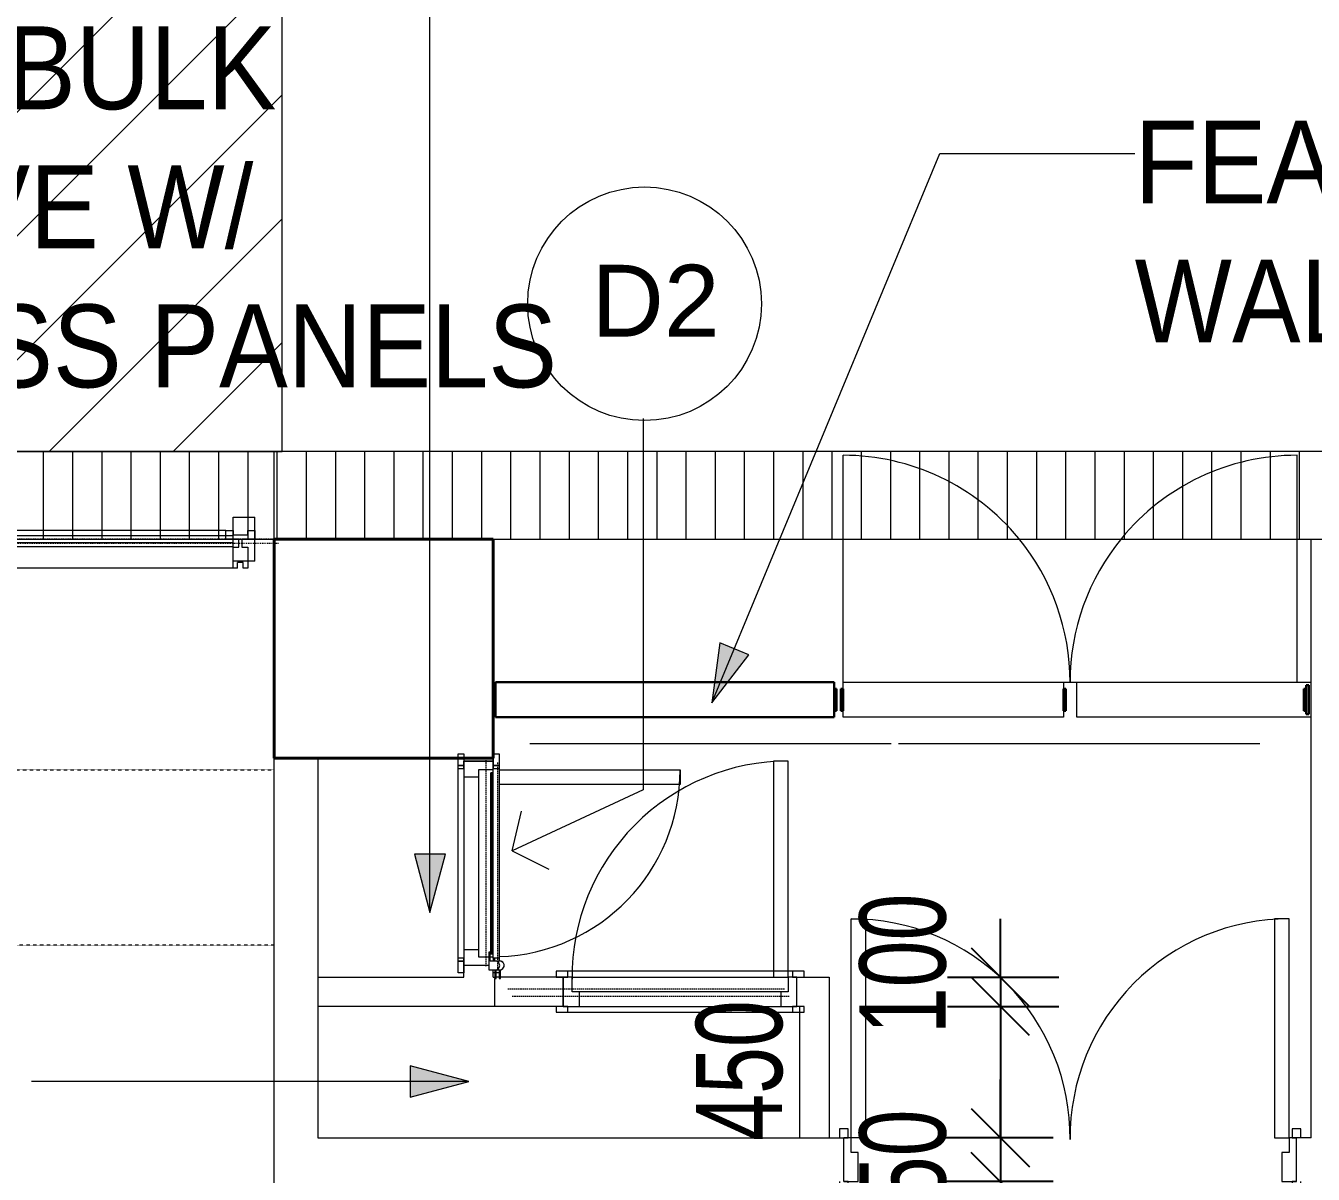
# Model space of a CAD drawing. Header units: millimetres. Extents: x 10569 to 232243, y -25347 to 80743.
# Drawn here: x 74439 to 78847, y 49982 to 53915 of the extents above; entities that cross this region are included whole.
import ezdxf

# ---------------------------------------------------------------- set-up
doc = ezdxf.new("R2010")
doc.units = ezdxf.units.MM
for name, pattern in [('Dash', [6, 3, -3]), ('Hidden', [7.14375, 4.7625, -2.38125]), ('Hidden 0_6', [1.2, 0.6, -0.6])]:
    doc.linetypes.add(name, pattern=pattern)
for name, color, linetype, lineweight in [('A-ANNO-DIMS', 211, 'Continuous', 5), ('A-ANNO-NOTE', 131, 'Continuous', 25), ('A-DETL', 90, 'Continuous', 9), ('A-DETL-GENF', 92, 'Continuous', 20), ('A-DETL-HDLN', 90, 'Hidden', 9), ('A-DETL-MBND', 5, 'Continuous', 9), ('A-DETL-THIN', 151, 'Continuous', 9), ('A-DOOR', 31, 'Continuous', 20), ('A-DOOR-FRAM', 31, 'Continuous', 30), ('A-FLOR', 192, 'Continuous', 9), ('A-GLAZ', 151, 'Continuous', 9), ('A-GLAZ-CURT', 52, 'Continuous', 20), ('A-GLAZ-CWMG', 51, 'Continuous', 20), ('A-WALL', 113, 'Continuous', 20), ('G-ANNO-TEXT', 231, 'Continuous', 5), ('S-COLS', 52, 'Continuous', 20)]:
    doc.layers.add(name, color=color, linetype=linetype, lineweight=lineweight)
doc.styles.add('Arial_2', font='arial.ttf', dxfattribs={"width": 0.7, "height": 295.05988})
doc.styles.add('Swis721 BT_4', font='swiss.ttf', dxfattribs={"height": 245.978428})
doc.styles.add('Swis721 BT_6', font='swiss.ttf', dxfattribs={"width": 0.89, "height": 283.821263})
doc.dimstyles.new('Linear_-_1_5mm_Arial', dxfattribs={"dimscale": 304.8, "dimtxt": 300, "dimasz": 0.656168, "dimexe": 0.656168, "dimexo": 0.0625, "dimgap": 0.328084, "dimtad": 1, "dimdec": 0, "dimzin": 0, "dimdsep": 46, "dimtxsty": 'Arial_2', "dimblk1": 'OBLIQUE', "dimblk2": 'OBLIQUE', "dimsah": 1, "dimcen": 0.09, "dimadec": 0, "dimazin": 0, "dimtfac": 1, "dimtdec": 4, "dimtix": 1, "dimtmove": 0, "dimatfit": 3, "dimfxl": 0.656168, "dimfxlon": 1, "dimtvp": 1, "dimtolj": 1, "dimtzin": 0, "dimarcsym": 2})
doc.dimstyles.new('Linear_-_1_5mm_Arial_1', dxfattribs={"dimscale": 304.8, "dimtxt": 300, "dimasz": 0.656168, "dimexe": 0.656168, "dimexo": 0.0625, "dimgap": 0.328084, "dimtad": 1, "dimdec": 0, "dimzin": 0, "dimdsep": 46, "dimtxsty": 'Arial_2', "dimblk1": 'OBLIQUE', "dimblk2": 'OBLIQUE', "dimsah": 1, "dimcen": 0.09, "dimadec": 0, "dimazin": 0, "dimtfac": 1, "dimtdec": 4, "dimtix": 1, "dimtmove": 2, "dimatfit": 3, "dimfxl": 0.656168, "dimfxlon": 1, "dimtvp": 1, "dimtolj": 1, "dimtzin": 0, "dimarcsym": 2})

# ---------------------------------------------------------------- blocks, each defined once
blk = doc.blocks.new('Rectangular Mullion - DLN_8 x 75mm _WD_-3302490-TENDER DRAFT G_F')
at = {"layer": 'A-GLAZ-CWMG', "lineweight": 30}
for p, q in [((0, 37.5), (-8, 37.5)), ((-8, 37.5), (-8, -37.5)), ((0, 37.5), (0, -37.5)), ((-8, -37.5), (0, -37.5))]:
    blk.add_line(p, q, dxfattribs=at)
blk = doc.blocks.new('Rectangular Mullion - DLN_40 x 100mm _WD_-10290021-TENDER DRAFT G_F')
at = {"layer": 'A-GLAZ-CWMG', "lineweight": 30}
for p, q in [((78822.3, 51657.5), (78822.3, 51557.5)), ((78831.3, 51657.5), (78822.3, 51657.5)), ((78831.3, 51557.5), (78831.3, 51657.5)), ((78831.3, 51557.5), (78822.3, 51557.5))]:
    blk.add_line(p, q, dxfattribs=at)
blk = doc.blocks.new('Rectangular Mullion - DLN_8 x 75mm _WD_-3302492-TENDER DRAFT G_F')
at = {"layer": 'A-GLAZ-CWMG', "lineweight": 30}
for p, q in [((0, 37.5), (-8, 37.5)), ((-8, 37.5), (-8, -37.5)), ((0, 37.5), (0, -37.5)), ((-8, -37.5), (0, -37.5))]:
    blk.add_line(p, q, dxfattribs=at)
blk = doc.blocks.new('Rectangular Mullion - DLN_40 x 120mm _WD_-14199511-TENDER DRAFT G_F')
at = {"layer": 'A-GLAZ-CWMG', "lineweight": 30}
for p, q in [((76047.3, 51667.5), (76047.3, 51547.5)), ((77206.3, 51667.5), (76047.3, 51667.5)), ((77206.3, 51547.5), (77206.3, 51667.5)), ((77206.3, 51547.5), (76047.3, 51547.5))]:
    blk.add_line(p, q, dxfattribs=at)
blk = doc.blocks.new('DLN-Double Door__X03_ - _M15_1500 x 2450 _WH_-16954916-TENDER DRAFT G_F')
at = {"layer": 'A-DOOR', "lineweight": 15}
for p, q in [((-700, -75), (-750, -75)), ((-750, -75), (-750, -825)), ((-700, -825), (-700, -75)), ((700, -75), (750, -75)), ((700, -825), (700, -75)), ((750, -75), (750, -825)), ((-750, -825), (-700, -825)), ((750, -825), (700, -825))]:
    blk.add_line(p, q, dxfattribs=at)
for centre, start, end in [((-750, -75), 270, 0.5), ((750, -75), 179.5, 270)]:
    blk.add_arc(centre, 750, start, end, dxfattribs=at)
at = {"layer": 'A-DOOR-FRAM', "lineweight": 15}
for p, q in [((-760, 105), (-790, 105)), ((-790, 105), (-790, 75)), ((-760, 75), (-760, 105)), ((790, 105), (760, 105)), ((760, 105), (760, 75)), ((790, 75), (790, 105)), ((-775, 75), (-760, 75)), ((-725, 75), (-775, 75)), ((-725, -25), (-725, 75)), ((725, 75), (725, -25)), ((775, 75), (725, 75)), ((760, 75), (775, 75)), ((-750, -75), (-750, -25)), ((-750, -25), (-725, -25)), ((725, -25), (750, -25)), ((750, -25), (750, -75)), ((-790, -75), (-790, -105)), ((-760, -75), (-775, -75)), ((-775, -75), (-750, -75)), ((-760, -105), (-760, -75)), ((750, -75), (775, -75)), ((775, -75), (760, -75)), ((760, -75), (760, -105)), ((790, -105), (790, -75)), ((-790, -105), (-760, -105)), ((760, -105), (790, -105))]:
    blk.add_line(p, q, dxfattribs=at)
blk = doc.blocks.new('DLN-Access Panel__AP06__ - _AP06_ 800 x 2325 _WH_-16253388-TENDER DRAFT G_F')
at = {"layer": 'A-DOOR', "lineweight": 15}
for p, q in [((-385, 70), (-425, 70)), ((-425, 70), (-425, 50)), ((-425, 50), (-385, 50)), ((-385, 50), (-385, 70)), ((385, 70), (-385, 70)), ((385, 70), (385, 50)), ((425, 70), (385, 70)), ((385, 50), (425, 50)), ((425, 50), (425, 70)), ((-385, -50), (-425, -50)), ((-425, -50), (-425, -70)), ((-425, -70), (-385, -70)), ((-385, -70), (-385, -50)), ((-385, -70), (385, -70)), ((-320, -50), (-370, -50)), ((-370, -50), (-370, -790)), ((-320, -790), (-320, -50)), ((385, -50), (385, -70)), ((425, -50), (385, -50)), ((385, -70), (425, -70)), ((425, -70), (425, -50)), ((-370, -790), (-320, -790))]:
    blk.add_line(p, q, dxfattribs=at)
blk.add_arc((-370, -50), 740, 270, 0.5, dxfattribs=at)
at = {"layer": 'A-DOOR-FRAM', "lineweight": 15}
for p, q in [((-345, 50), (-400, 50)), ((-400, 50), (-400, -50)), ((-345, 0), (-345, 50)), ((345, 50), (-345, 50)), ((345, 50), (345, 0)), ((400, 50), (345, 50)), ((400, -50), (400, 50)), ((-370, -50), (-370, 0)), ((-370, 0), (-345, 0)), ((-345, 0), (345, 0)), ((345, 0), (370, 0)), ((370, 0), (370, -50)), ((-400, -50), (-370, -50)), ((370, -50), (-370, -50)), ((370, -50), (400, -50))]:
    blk.add_line(p, q, dxfattribs=at)
blk = doc.blocks.new('DLN-Access Panel__AP15_ - _AP06_ 800 x 2325 _WH_-16259647-TENDER DRAFT G_F')
at = {"layer": 'A-DOOR', "lineweight": 15}
for p, q in [((-320, 690), (-270, 690)), ((-320, 70), (-320, 690)), ((-270, 690), (-270, 70)), ((-375, 70), (-335, 70)), ((-375, 50), (-375, 70)), ((-335, 50), (-375, 50)), ((-335, 50), (-335, 70)), ((-335, 70), (-325, 70)), ((-335, 70), (-335, 50)), ((-325, 50), (-335, 50)), ((-325, 50), (-325, 70)), ((-325, 70), (325, 70)), ((325, 50), (-325, 50)), ((-310, 50), (-310, 46.5)), ((-310, 46.5), (-310, 41.5)), ((310, 46.5), (-310, 46.5)), ((310, 46.5), (310, 50)), ((310, 41.5), (310, 46.5)), ((325, 70), (335, 70)), ((325, 70), (325, 50)), ((335, 55), (325, 55)), ((325, 50), (335, 50)), ((335, 72.5), (335, 57.5)), ((335, 57.5), (335, 40)), ((395, 75), (364.8, 75)), ((395, 60), (364.8, 60)), ((365, 60), (365, 72.5)), ((365, 70), (395, 70)), ((365, 35), (365, 57.5)), ((365, 55), (395, 55)), ((375, 50), (365, 50)), ((375, 70), (375, 60)), ((375, 55), (375, 50)), ((395, 70), (395, 75)), ((395, 55), (395, 60)), ((310, 41.5), (-310, 41.5)), ((305, 40), (305, 35)), ((335, 40), (305, 40)), ((305, 35), (365, 35)), ((-375, -50), (-335, -50)), ((-375, -70), (-375, -50)), ((-335, -70), (-375, -70)), ((-335, -50), (-325, -50)), ((-335, -70), (-335, -50)), ((-335, -50), (-335, -70)), ((-325, -70), (-335, -70)), ((-325, -70), (-325, -50)), ((-325, -50), (325, -50)), ((325, -70), (-325, -70)), ((325, -50), (325, -70)), ((325, -50), (335, -50)), ((335, -70), (325, -70)), ((335, -50), (335, -70)), ((335, -50), (375, -50)), ((335, -70), (335, -50)), ((375, -70), (335, -70)), ((375, -50), (375, -70))]:
    blk.add_line(p, q, dxfattribs=at)
for centre, radius, start, end in [((-320, 50), 640, 1.8078, 90), ((-320, 50), 640, 359.5, 0.0038), ((350, 72.5), 15, 360, 180), ((350, 57.5), 15, 360, 180), ((350, 72.5), 15, 137.3985, 165.7995), ((350, 72.5), 15, 137.3985, 165.7995), ((350, 57.5), 15, 137.3985, 165.7995), ((350, 72.5), 15, 9.5941, 37.9951), ((350, 57.5), 15, 9.5941, 37.9951)]:
    blk.add_arc(centre, radius, start, end, dxfattribs=at)
at = {"layer": 'A-DOOR-FRAM', "lineweight": 15}
for p, q in [((-350, 50), (-325, 50)), ((-350, -50), (-350, 50)), ((-320, 50), (-320, 0)), ((320, 40), (320, 50)), ((-295, 0), (295, 0)), ((295, 0), (320, 0)), ((295, -50), (295, 0)), ((320, 0), (320, 35)), ((350, 35), (350, -50)), ((-320, 0), (-295, 0)), ((-295, 0), (-295, -50)), ((-325, -50), (-350, -50)), ((350, -50), (325, -50))]:
    blk.add_line(p, q, dxfattribs=at)
blk = doc.blocks.new('System Panel - _DLN__12_12mm laminated clear glass-11282545-TENDER DRAFT G_F')
at = {"layer": 'A-GLAZ-CURT', "lineweight": 15}
for p, q in [((-437.5, 12.5), (437.5, 12.5)), ((-437.5, 0), (-437.5, 12.5)), ((437.5, 0), (437.5, 12.5)), ((-437.5, -12.5), (-437.5, 0)), ((437.5, -12.5), (-437.5, -12.5)), ((437.5, -12.5), (437.5, 0))]:
    blk.add_line(p, q, dxfattribs=at)
blk = doc.blocks.new('Rectangular Mullion - DLN_FRAME-11282484-TENDER DRAFT G_F')
at = {"layer": 'A-GLAZ-CWMG', "lineweight": 15}
for p, q in [((75123.7, 52187.5), (74273.7, 52187.5)), ((74273.7, 52130.5), (74273.7, 52145)), ((74273.7, 52057.5), (74273.7, 52130.5)), ((75148.7, 52130.5), (74273.7, 52130.5)), ((75148.7, 52057.5), (74273.7, 52057.5))]:
    blk.add_line(p, q, dxfattribs=at)
blk = doc.blocks.new('Rectangular Mullion - DLN_FRAME Corten-13948661-TENDER DRAFT G_F')
at = {"layer": 'A-GLAZ-CWMG', "lineweight": 15}
for p, q in [((-60, 100), (-75, 100)), ((-75, 100), (-75, 27)), ((-60, 100), (-60, 80)), ((-25, 100), (-40, 100)), ((-40, 100), (-40, 80)), ((-25, 27), (-25, 100)), ((-40, 80), (-60, 80)), ((-55, 0), (-100, 0)), ((-100, 0), (-100, -30)), ((-75, 27), (-55, 27)), ((-55, 27), (-55, 0)), ((-45, 0), (-45, 27)), ((-45, 27), (-25, 27)), ((0, 0), (-45, 0)), ((0, -30), (0, 0)), ((-100, -30), (-75, -30)), ((-75, -30), (-75, -15)), ((-75, -15), (-25, -15)), ((-25, -15), (-25, -30)), ((-25, -30), (0, -30))]:
    blk.add_line(p, q, dxfattribs=at)
blk = doc.blocks.new('Rectangular Mullion - DLN_75 x 150mm _WD_-STUR_ OPENING Corten-14010579-TENDER DRAFT G_F')
at = {"layer": 'A-GLAZ-CWMG', "lineweight": 15}
for p, q in [((0, 75), (-75, 75)), ((-75, 75), (-75, 0)), ((0, 75), (0, 0)), ((-75, 0), (-75, -75)), ((0, 0), (0, -75)), ((-75, -75), (0, -75))]:
    blk.add_line(p, q, dxfattribs=at)
blk = doc.blocks.new('Rectangular Mullion - DLN_40 x 120mm _WD_-12435207-TENDER DRAFT G_F')
at = {"layer": 'A-GLAZ-CWMG'}
for p, q in [((78037.3, 51547.5), (78037.3, 51667.5)), ((78037.3, 51667.5), (78839.3, 51667.5)), ((78839.3, 51547.5), (78037.3, 51547.5))]:
    blk.add_line(p, q, dxfattribs=at)
blk = doc.blocks.new('Rectangular Mullion - DLN_8 x 75mm _WD_-V454-TENDER DRAFT G_F')
at = {"layer": 'A-GLAZ-CWMG', "lineweight": 30}
for p, q in [((0, 37.5), (-8, 37.5)), ((-8, 37.5), (-8, -37.5)), ((0, 37.5), (0, -37.5)), ((-8, -37.5), (0, -37.5))]:
    blk.add_line(p, q, dxfattribs=at)
blk = doc.blocks.new('Rectangular Mullion - DLN_40 x 120mm _WD_-12433716-TENDER DRAFT G_F')
at = {"layer": 'A-GLAZ-CWMG'}
for p, q in [((77237.3, 51645), (77237.3, 51667.5)), ((77237.3, 51667.5), (77991.3, 51667.5)), ((77991.3, 51667.5), (77991.3, 51645)), ((77237.3, 51547.5), (77237.3, 51570)), ((77991.3, 51547.5), (77237.3, 51547.5)), ((77991.3, 51570), (77991.3, 51547.5))]:
    blk.add_line(p, q, dxfattribs=at)
blk = doc.blocks.new('Rectangular Mullion - DLN_8 x 75mm _WD_-V455-TENDER DRAFT G_F')
at = {"layer": 'A-GLAZ-CWMG', "lineweight": 30}
for p, q in [((0, 37.5), (-8, 37.5)), ((-8, 37.5), (-8, -37.5)), ((0, 37.5), (0, -37.5)), ((-8, -37.5), (0, -37.5))]:
    blk.add_line(p, q, dxfattribs=at)
blk = doc.blocks.new('DLN_Louvre - 1300 x 750 _WH_ _ML02_-18895324-TENDER DRAFT G_F')
at = {"layer": 'A-GLAZ'}
blk.add_line((-618.75, 0), (618.75, 0), dxfattribs=at)
blk = doc.blocks.new('_Oblique')
at = {"color": 0, "linetype": 'ByBlock', "lineweight": -2}
blk.add_line((-0.5, -0.5), (0.5, 0.5), dxfattribs=at)
blk = doc.blocks.new('DIMBLOCK46-TENDER DRAFT G_F')
at = {"layer": 'A-ANNO-DIMS', "color": 0, "lineweight": -2, "transparency": 16777216}
for p, q in [((77775.7, 50657.5), (77775.7, 50857.5)), ((77594.8, 50657.5), (77975.7, 50657.5)), ((77775.7, 50657.5), (77775.7, 50557.5)), ((77594.8, 50557.5), (77975.7, 50557.5)), ((77775.7, 50557.5), (77775.7, 50357.5))]:
    blk.add_line(p, q, dxfattribs=at)
at = {"layer": 'Defpoints', "color": 0, "transparency": 16777216}
for p in [(77575.7, 50657.5), (77575.7, 50557.5), (77775.7, 50557.5)]:
    blk.add_point(p, dxfattribs=at)
at = {"layer": 'A-ANNO-DIMS', "color": 0, "lineweight": -2, "transparency": 16777216, "xscale": 200, "yscale": 200, "zscale": 200}
for p, rotation in [((77775.7, 50657.5), 270), ((77775.7, 50557.5), 90)]:
    blk.add_blockref('_Oblique', p, dxfattribs=dict(at, rotation=rotation))
at = {"layer": 'A-ANNO-DIMS', "color": 0, "transparency": 16777216, "insert": (77293, 50462.1), "char_height": 295.06, "width": 564.923, "attachment_point": 1, "rotation": 90, "line_spacing_factor": 0.938532, "style": 'Arial_2'}
blk.add_mtext('\\A1;100', dxfattribs=at)
blk = doc.blocks.new('DIMBLOCK47-TENDER DRAFT G_F')
at = {"layer": 'A-ANNO-DIMS', "color": 0, "lineweight": -2, "transparency": 16777216}
for p, q in [((77594.8, 50557.5), (77975.7, 50557.5)), ((77775.7, 50557.5), (77775.7, 50107.5)), ((77956.7, 50107.5), (77575.7, 50107.5))]:
    blk.add_line(p, q, dxfattribs=at)
at = {"layer": 'Defpoints', "color": 0, "transparency": 16777216}
for p in [(77575.7, 50557.5), (77775.7, 50107.5), (77975.7, 50107.5)]:
    blk.add_point(p, dxfattribs=at)
at = {"layer": 'A-ANNO-DIMS', "color": 0, "lineweight": -2, "transparency": 16777216, "xscale": 200, "yscale": 200, "zscale": 200}
for p, rotation in [((77775.7, 50557.5), 90), ((77775.7, 50107.5), 270)]:
    blk.add_blockref('_Oblique', p, dxfattribs=dict(at, rotation=rotation))
at = {"layer": 'A-ANNO-DIMS', "color": 0, "transparency": 16777216, "insert": (76733.4, 50097.1), "char_height": 295.06, "width": 564.923, "attachment_point": 1, "rotation": 90, "line_spacing_factor": 0.938532, "style": 'Arial_2'}
blk.add_mtext('\\A1;450', dxfattribs=at)
blk = doc.blocks.new('DIMBLOCK48-TENDER DRAFT G_F')
at = {"layer": 'A-ANNO-DIMS', "color": 0, "lineweight": -2, "transparency": 16777216}
for p, q in [((77775.7, 50107.5), (77775.7, 50307.5)), ((77956.7, 50107.5), (77575.7, 50107.5)), ((77775.7, 50107.5), (77775.7, 49957.5)), ((77956.7, 49957.5), (77575.7, 49957.5)), ((77775.7, 49957.5), (77775.7, 49757.5))]:
    blk.add_line(p, q, dxfattribs=at)
at = {"layer": 'Defpoints', "color": 0, "transparency": 16777216}
for p in [(77975.7, 50107.5), (77775.7, 49957.5), (77975.7, 49957.5)]:
    blk.add_point(p, dxfattribs=at)
at = {"layer": 'A-ANNO-DIMS', "color": 0, "lineweight": -2, "transparency": 16777216, "xscale": 200, "yscale": 200, "zscale": 200}
for p, rotation in [((77775.7, 50107.5), 270), ((77775.7, 49957.5), 90)]:
    blk.add_blockref('_Oblique', p, dxfattribs=dict(at, rotation=rotation))
at = {"layer": 'A-ANNO-DIMS', "color": 0, "transparency": 16777216, "insert": (77293, 49722.9), "char_height": 295.06, "width": 564.923, "attachment_point": 1, "rotation": 90, "line_spacing_factor": 0.938532, "style": 'Arial_2'}
blk.add_mtext('\\A1;150', dxfattribs=at)
blk = doc.blocks.new('DIMBLOCK49-TENDER DRAFT G_F')
at = {"layer": 'A-ANNO-DIMS', "color": 0, "lineweight": -2, "transparency": 16777216}
for p, q in [((77956.7, 49957.5), (77575.7, 49957.5)), ((77775.7, 49957.5), (77775.7, 38657.5)), ((77956.7, 38657.5), (77575.7, 38657.5))]:
    blk.add_line(p, q, dxfattribs=at)
at = {"layer": 'Defpoints', "color": 0, "transparency": 16777216}
for p in [(77975.7, 49957.5), (77775.7, 38657.5), (77975.7, 38657.5)]:
    blk.add_point(p, dxfattribs=at)
at = {"layer": 'A-ANNO-DIMS', "color": 0, "lineweight": -2, "transparency": 16777216, "xscale": 200, "yscale": 200, "zscale": 200}
for p, rotation in [((77775.7, 49957.5), 90), ((77775.7, 38657.5), 270)]:
    blk.add_blockref('_Oblique', p, dxfattribs=dict(at, rotation=rotation))
at = {"layer": 'A-ANNO-DIMS', "color": 0, "transparency": 16777216, "insert": (77525, 44307.5), "char_height": 295.06, "width": 941.538, "attachment_point": 5, "rotation": 90, "style": 'Arial_2'}
blk.add_mtext('\\A1;11300', dxfattribs=at)
blk = doc.blocks.new('GBP_Door Mark - 2 x 1_3_RT_ Border WHITE-4013245-TENDER DRAFT G_F')
at = {"layer": 'A-ANNO-NOTE', "lineweight": 5}
blk.add_circle((-31.356, 27.261), 2, dxfattribs=at)

msp = doc.modelspace()

# ---------------------------------------------------------------- hatches: boundary and pattern name
at = {"layer": 'A-DETL-GENF', "lineweight": 9}
h = msp.add_hatch(dxfattribs=at)
h.set_pattern_fill('FP_919', color=254, style=0, pattern_type=2)
h.set_pattern_definition([(45, (0, 0), (-212.132, 212.132), [])])
h.paths.add_polyline_path([(63166.29296, 52457.48547), (75316.29296, 52457.48547), (75316.29296, 57457.48547), (63166.29296, 57457.48547), (63166.29296, 52552.27549)], flags=0)
h = msp.add_hatch(dxfattribs=at)
h.set_pattern_fill('FP_920', color=250, style=0, pattern_type=2)
h.set_pattern_definition([(90, (0, 0), (-100, 6e-15), [])])
h.paths.add_polyline_path([(76647.71288, 52157.48546), (91589.29296, 52157.48546), (91588.20234, 52457.48546), (62839.29296, 52457.40334), (62839.29296, 52157.48546), (76039.29296, 52157.48546)], flags=0)
at = {"layer": 'G-ANNO-TEXT'}
for points in [[(76788.17788, 51597.00739), (76914.30043, 51761.21754), (76815.29814, 51802.27883)], [(75822.88309, 50878.98123), (75876.47293, 51078.98123), (75769.29326, 51078.98123)], [(75955.33905, 50300.10817), (75755.33905, 50353.69801), (75755.33905, 50246.51834)]]:
    msp.add_hatch(color=60, dxfattribs=at).paths.add_polyline_path(points, flags=0)

# ---------------------------------------------------------------- linework, layer by layer
at = {"layer": 'A-DETL', "linetype": 'Hidden 0_6'}
for p, q in [((64999.29296, 51367.48546), (75289.29296, 51367.48546)), ((75289.29296, 50767.48546), (64999.29296, 50767.48546))]:
    msp.add_line(p, q, dxfattribs=at)
at = {"layer": 'A-DETL-HDLN', "linetype": 'Dash'}
for p, q in [((75289.29296, 52157.48546), (70954.29296, 52157.48546)), ((75304.29296, 52142.48546), (70969.29296, 52142.48546))]:
    msp.add_line(p, q, dxfattribs=at)
at = {"layer": 'A-DETL-HDLN'}
for p, q in [((76014.29296, 51407.48546), (76014.29296, 50692.48546)), ((76054.29296, 51392.48546), (76054.29296, 50677.48546)), ((76089.29296, 50617.48546), (77039.29296, 50617.48546)), ((76104.29296, 50592.48546), (77054.29296, 50592.48546))]:
    msp.add_line(p, q, dxfattribs=at)
at = {"layer": 'A-DETL-MBND'}
for p, q in [((77237.29296, 52157.48546), (77237.29296, 52444.48546)), ((78791.29296, 52157.48546), (78791.29296, 52444.48546)), ((78791.29296, 52157.48546), (78791.29296, 52421.48546)), ((77237.29296, 51667.48546), (77237.29296, 52157.48546)), ((78791.29296, 51667.48546), (78791.29296, 52157.48546)), ((78791.29296, 51667.48546), (78791.29296, 52157.48546)), ((77991.29296, 51667.48546), (78037.29296, 51667.48546))]:
    msp.add_line(p, q, dxfattribs=at)
for centre, start, end in [((77237.29296, 51667.48546), 39.32244759, 90), ((78791.29296, 51667.48546), 90, 140.67755241), ((77237.29296, 51667.48546), 360, 39.32244759), ((78791.29296, 51667.48546), 140.67755241, 180)]:
    msp.add_arc(centre, 777, start, end, dxfattribs=at)
at = {"layer": 'A-DETL-THIN'}
for p, q in [((75316.29296, 52457.48547), (75316.29296, 57457.48547)), ((76553.19778, 52570.76009), (76553.19778, 51299.05258)), ((91589.29296, 52457.48546), (62839.29296, 52457.48546)), ((63166.29296, 52457.48547), (75316.29296, 52457.48547)), ((63100.6973, 52157.48546), (91589.29296, 52157.48546)), ((76553.19778, 51299.05258), (76104.29296, 51089.72482)), ((76104.29296, 51089.72482), (76136.55826, 51225.95606)), ((76104.29296, 51089.72482), (76229.39188, 51026.87372))]:
    msp.add_line(p, q, dxfattribs=at)
at = {"layer": 'A-FLOR'}
for p, q in [((91589.29296, 52457.48546), (62839.29296, 52457.48546)), ((75289.29296, 52157.48546), (75289.29296, 52457.48546)), ((75223.6973, 52157.48546), (75289.29296, 52157.48546))]:
    msp.add_line(p, q, dxfattribs=at)
at = {"layer": 'A-WALL'}
for p, q in [((78839.29296, 50107.48546), (78839.29296, 52157.48546)), ((78839.29296, 52157.48546), (83539.29296, 52157.48546)), ((75289.29296, 49857.48546), (75289.29296, 51407.48546)), ((75289.29296, 51407.48546), (75439.29296, 51407.48546)), ((75439.29296, 51407.48546), (75439.29296, 50107.48546)), ((76039.29296, 51407.48546), (75939.29296, 51407.48546)), ((75939.29296, 51407.48546), (75939.29296, 51397.48546)), ((76039.29296, 51397.48546), (75939.29296, 51397.48546)), ((76039.29296, 51407.48546), (76039.29296, 51397.48546)), ((76024.29296, 50697.48546), (75939.29296, 50697.48546)), ((75939.29296, 50657.48546), (75939.29296, 50697.48546)), ((75439.29296, 50657.48546), (75939.29296, 50657.48546)), ((76039.29296, 50657.48546), (76039.29296, 50682.48546)), ((76039.29296, 50657.48546), (76044.29296, 50657.48546)), ((76044.29296, 50557.48546), (76044.29296, 50652.48546)), ((76059.29296, 50657.48546), (76049.29296, 50657.48546)), ((76279.29296, 50657.48546), (76064.29296, 50657.48546)), ((76279.29296, 50557.48546), (76279.29296, 50657.48546)), ((77079.29296, 50557.48546), (77079.29296, 50657.48546)), ((77079.29296, 50657.48546), (77189.29296, 50657.48546)), ((77189.29296, 50657.48546), (77189.29296, 50107.48546)), ((76279.29296, 50557.48546), (75439.29296, 50557.48546)), ((77089.29296, 50557.48546), (77079.29296, 50557.48546)), ((77089.29296, 50107.48546), (77089.29296, 50557.48546)), ((75439.29296, 50107.48546), (77239.29296, 50107.48546)), ((77239.29296, 49957.48546), (77239.29296, 50107.48546)), ((78789.29296, 49957.48546), (78789.29296, 50107.48546)), ((78839.29296, 50107.48546), (78789.29296, 50107.48546))]:
    msp.add_line(p, q, dxfattribs=at)
at = {"layer": 'G-ANNO-TEXT', "color": 60}
for p, q in [((75822.88309, 50878.98123), (75822.88309, 56362.33192)), ((76788.17788, 51597.00739), (77568.33632, 53478.03656)), ((77568.33632, 53478.03656), (78235.43348, 53478.03656)), ((76815.29814, 51802.27883), (76788.17788, 51597.00739)), ((76914.30043, 51761.21754), (76815.29814, 51802.27883)), ((76788.17788, 51597.00739), (76914.30043, 51761.21754)), ((75876.47293, 51078.98123), (75769.29326, 51078.98123)), ((75769.29326, 51078.98123), (75822.88309, 50878.98123)), ((75822.88309, 50878.98123), (75876.47293, 51078.98123)), ((75955.33905, 50300.10817), (75755.33905, 50353.69801)), ((75755.33905, 50353.69801), (75755.33905, 50246.51834)), ((75955.33905, 50300.10817), (74458.50737, 50300.10817)), ((75755.33905, 50246.51834), (75955.33905, 50300.10817))]:
    msp.add_line(p, q, dxfattribs=at)
at = {"layer": 'S-COLS', "color": 10, "lineweight": 40}
for p, q in [((76039.29296, 52157.48546), (75289.29296, 52157.48546)), ((75289.29296, 52157.48546), (75289.29296, 51407.48546)), ((76039.29296, 51407.48546), (76039.29296, 52157.48546)), ((76039.29296, 51407.48546), (75289.29296, 51407.48546))]:
    msp.add_line(p, q, dxfattribs=at)

# ---------------------------------------------------------------- block references
at = {"layer": 'A-ANNO-NOTE', "xscale": 200, "yscale": 200, "zscale": 200}
msp.add_blockref('GBP_Door Mark - 2 x 1_3_RT_ Border WHITE-4013245-TENDER DRAFT G_F', (82828.64177, 47511.1667), dxfattribs=at)
at = {"layer": 'A-DOOR', "lineweight": 15}
for name, p, rotation in [('DLN-Access Panel__AP15_ - _AP06_ 800 x 2325 _WH_-16259647-TENDER DRAFT G_F', (75989.29296, 51047.48546), 270.0000000000001), ('DLN-Access Panel__AP06__ - _AP06_ 800 x 2325 _WH_-16253388-TENDER DRAFT G_F', (76679.29296, 50607.48546), 180), ('DLN-Double Door__X03_ - _M15_1500 x 2450 _WH_-16954916-TENDER DRAFT G_F', (78014.29296, 50032.48546), 180)]:
    msp.add_blockref(name, p, dxfattribs=dict(at, rotation=rotation))
at = {"layer": 'A-GLAZ'}
for p in [(76783.04296, 51457.48546), (78045.54296, 51457.48546)]:
    msp.add_blockref('DLN_Louvre - 1300 x 750 _WH_ _ML02_-18895324-TENDER DRAFT G_F', p, dxfattribs=at)
at = {"layer": 'A-GLAZ-CURT', "lineweight": 15}
msp.add_blockref('System Panel - _DLN__12_12mm laminated clear glass-11282545-TENDER DRAFT G_F', (74711.1973, 52157.48546), dxfattribs=at)
at = {"layer": 'A-GLAZ-CWMG', "lineweight": 15, "extrusion": (0, 0, -1), "rotation": 180}
for name in ['Rectangular Mullion - DLN_75 x 150mm _WD_-STUR_ OPENING Corten-14010579-TENDER DRAFT G_F', 'Rectangular Mullion - DLN_FRAME Corten-13948661-TENDER DRAFT G_F']:
    msp.add_blockref(name, (-75223.6973, 52157.48546), dxfattribs=at)
at = {"layer": 'A-GLAZ-CWMG', "lineweight": 15}
msp.add_blockref('Rectangular Mullion - DLN_FRAME-11282484-TENDER DRAFT G_F', (0, 0), dxfattribs=at)
at = {"layer": 'A-GLAZ-CWMG', "lineweight": 30}
for name in ['Rectangular Mullion - DLN_40 x 120mm _WD_-14199511-TENDER DRAFT G_F', 'Rectangular Mullion - DLN_40 x 100mm _WD_-10290021-TENDER DRAFT G_F']:
    msp.add_blockref(name, (0, 0), dxfattribs=at)
at = {"layer": 'A-GLAZ-CWMG'}
for name in ['Rectangular Mullion - DLN_40 x 120mm _WD_-12433716-TENDER DRAFT G_F', 'Rectangular Mullion - DLN_40 x 120mm _WD_-12435207-TENDER DRAFT G_F']:
    msp.add_blockref(name, (0, 0), dxfattribs=at)
at = {"layer": 'A-GLAZ-CWMG', "rotation": 180}
for name, p in [('Rectangular Mullion - DLN_8 x 75mm _WD_-3302490-TENDER DRAFT G_F', (76039.29296, 51607.48546)), ('Rectangular Mullion - DLN_8 x 75mm _WD_-V454-TENDER DRAFT G_F', (77229.29296, 51607.48546)), ('Rectangular Mullion - DLN_8 x 75mm _WD_-3302490-TENDER DRAFT G_F', (78814.29296, 51607.48546))]:
    msp.add_blockref(name, p, dxfattribs=at)
at = {"layer": 'A-GLAZ-CWMG', "lineweight": 30, "extrusion": (0, 0, -1), "rotation": 180}
for name, p in [('Rectangular Mullion - DLN_8 x 75mm _WD_-3302492-TENDER DRAFT G_F', (-77214.29296, 51607.48546)), ('Rectangular Mullion - DLN_8 x 75mm _WD_-V455-TENDER DRAFT G_F', (-77999.29296, 51607.48546))]:
    msp.add_blockref(name, p, dxfattribs=at)

# ---------------------------------------------------------------- texts
at = {"layer": 'A-ANNO-NOTE', "lineweight": 5, "insert": (76594.96296, 53096.90295), "char_height": 245.978428, "width": 514.7814219, "attachment_point": 2, "line_spacing_factor": 1.00667, "style": 'Swis721 BT_4'}
msp.add_mtext('D2', dxfattribs=at)
at = {"layer": 'G-ANNO-TEXT', "color": 7, "char_height": 283.8212635, "attachment_point": 1, "line_spacing_factor": 1.00667, "style": 'Swis721 BT_6'}
for s, insert, width in [('ALUMINUM BULK\\PHEAD ABOVE W/\\PSIDE ACCESS PANELS', (72394.7713, 53913.50625), 4431.6), ('FEATURE LOUVRE\\PWALL', (78235.43348, 53590.90544), 3621.6)]:
    msp.add_mtext(s, dxfattribs=dict(at, insert=insert, width=width))

# ---------------------------------------------------------------- dimensions: what is measured, and where the dimension line sits
at = {"layer": 'A-ANNO-DIMS'}
for base, p1, p2, override, picture, middle in [((77775.7042, 50557.48546), (77575.7042, 50657.48546), (77575.7042, 50557.48546), {"dimpost": '<>', "dimfxl": 100}, 'DIMBLOCK46-TENDER DRAFT G_F', (77489.6586, 50744.56061)), ((77775.7042, 50107.48546), (77575.7042, 50557.48546), (77975.7042, 50107.48546), {"dimpost": '<>', "dimfxl": 602.079729}, 'DIMBLOCK47-TENDER DRAFT G_F', (76930.14406, 50379.56238)), ((77775.7042, 49957.48546), (77975.7042, 50107.48546), (77975.7042, 49957.48546), {"dimpost": '<>', "dimfxl": 150}, 'DIMBLOCK48-TENDER DRAFT G_F', (77489.6586, 50005.35095))]:
    dim = msp.add_linear_dim(base=base, p1=p1, p2=p2, angle=90, dimstyle='Linear_-_1_5mm_Arial_1', override=override, dxfattribs=at)
    dim.commit()
    dim.dimension.update_dxf_attribs({"geometry": picture, "text_midpoint": middle, "dimtype": 160, "text_rotation": 90})
dim = msp.add_linear_dim(base=(77775.7042, 38657.48546), p1=(77975.7042, 49957.48546), p2=(77975.7042, 38657.48546), angle=90, dimstyle='Linear_-_1_5mm_Arial', override={"dimpost": '<>', "dimfxl": 11300}, dxfattribs=at)
dim.commit()
dim.dimension.update_dxf_attribs({"geometry": 'DIMBLOCK49-TENDER DRAFT G_F', "text_midpoint": (77524.95396, 44307.48546)})

doc.saveas('drawing.dxf')
